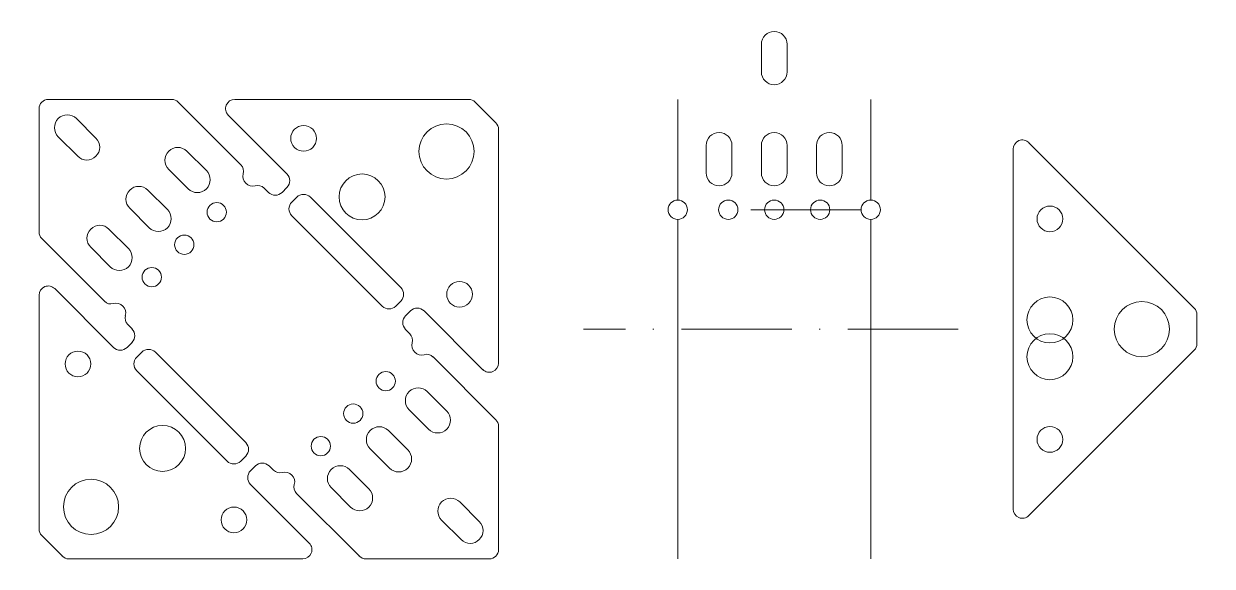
# Paper-space layout 'Layout1(2)' of a CAD drawing. Extents: x -2 to 128, y -1 to 58.
# The model-space entities are those that its viewports show. They can reach past a viewport. Long polylines and large blocks are cut down to what shows.
import ezdxf

# ---------------------------------------------------------------- set-up
doc = ezdxf.new("R2010")
doc.units = 0
doc.linetypes.add('ACAD_ISO03W100', pattern=[30, 12, -18])
doc.linetypes.add('ACAD_ISO10W100', pattern=[18, 12, -3, 0, -3])
doc.layers.add('New Layer 1', color=7, linetype='Continuous', lineweight=13)

msp = doc.modelspace()

# ---------------------------------------------------------------- linework, layer by layer
at = {"layer": 'New Layer 1'}
for p, q in [((78.6, 56), (78.6, 53)), ((81.4, 53), (81.4, 56)), ((14.44, 50), (1, 50)), ((15.14, 49.71), (21.97, 42.88)), ((21.3, 50), (46.76, 50)), ((47.46, 49.71), (49.71, 47.46)), ((69.5, 50), (69.5, 39.05)), ((90.5, 50), (90.5, 39.05)), ((0, 49), (0, 35.56)), ((6.19, 45.79), (4.07, 47.91)), ((20.59, 48.29), (26.98, 41.9)), ((50, 46.76), (50, 21.3)), ((2.09, 45.93), (4.21, 43.81)), ((107.71, 45.29), (125.71, 27.29)), ((18.21, 42.25), (16.09, 44.37)), ((72.6, 45), (72.6, 42)), ((75.4, 42), (75.4, 45)), ((78.6, 45), (78.6, 42)), ((81.4, 42), (81.4, 45)), ((84.6, 45), (84.6, 42)), ((87.4, 42), (87.4, 45)), ((106, 44.59), (106, 5.41)), ((14.11, 42.39), (16.23, 40.27)), ((13.97, 38.01), (11.85, 40.13)), ((24.5, 40.35), (24.96, 39.88)), ((26.45, 39.88), (26.98, 40.42)), ((28.04, 39.36), (27.51, 38.82)), ((29.53, 39.36), (39.36, 29.53)), ((9.87, 38.15), (11.99, 36.03)), ((27.51, 37.34), (37.34, 27.51)), ((69.5, 36.95), (69.5, 0)), ((90.5, 36.95), (90.5, 0)), ((9.73, 33.77), (7.61, 35.89)), ((0.29, 34.86), (7.12, 28.03)), ((5.63, 33.91), (7.75, 31.79)), ((0, 3.24), (0, 28.7)), ((8.1, 23.02), (1.71, 29.41)), ((39.36, 28.04), (38.82, 27.51)), ((40.42, 26.98), (39.88, 26.45)), ((41.9, 26.98), (48.29, 20.59)), ((126, 26.59), (126, 23.41)), ((9.65, 25.5), (10.12, 25.04)), ((39.88, 24.96), (40.35, 24.5)), ((9.58, 23.02), (10.12, 23.55)), ((11.18, 22.49), (10.64, 21.96)), ((12.66, 22.49), (22.49, 12.66)), ((125.71, 22.71), (107.71, 4.71)), ((49.71, 15.14), (42.88, 21.97)), ((20.47, 10.64), (10.64, 20.47)), ((44.37, 16.09), (42.25, 18.21)), ((40.27, 16.23), (42.39, 14.11)), ((50, 1), (50, 14.44)), ((40.13, 11.85), (38.01, 13.97)), ((36.03, 11.99), (38.15, 9.87)), ((22.49, 11.18), (21.96, 10.64)), ((23.55, 10.12), (23.02, 9.58)), ((25.04, 10.12), (25.5, 9.65)), ((35.89, 7.61), (33.77, 9.73)), ((29.41, 1.71), (23.02, 8.1)), ((34.86, 0.29), (28.03, 7.12)), ((31.79, 7.75), (33.91, 5.63)), ((47.91, 4.07), (45.79, 6.19)), ((43.81, 4.21), (45.93, 2.09)), ((2.54, 0.29), (0.29, 2.54)), ((28.7, 0), (3.24, 0)), ((35.56, 0), (49, 0))]:
    msp.add_line(p, q, dxfattribs=at)
at = {"layer": 'New Layer 1', "linetype": 'ACAD_ISO03W100'}
msp.add_line((89.45, 38), (70.55, 38), dxfattribs=at)
at = {"layer": 'New Layer 1', "linetype": 'ACAD_ISO10W100'}
msp.add_line((100, 25), (59.23, 25), dxfattribs=at)
at = {"layer": 'New Layer 1'}
for centre, radius in [((28.79, 45.76), 1.4), ((44.34, 44.34), 3), ((35.15, 39.39), 2.5), ((69.5, 38), 1.05), ((75, 38), 1.05), ((80, 38), 1.05), ((85, 38), 1.05), ((90.5, 38), 1.05), ((19.34, 37.73), 1.05), ((110, 37), 1.4), ((15.81, 34.19), 1.05), ((12.27, 30.66), 1.05), ((45.76, 28.79), 1.4), ((110, 26), 2.5), ((120, 25), 3), ((110, 22), 2.5), ((4.24, 21.21), 1.4), ((37.73, 19.34), 1.05), ((34.19, 15.81), 1.05), ((13.44, 12.02), 2.5), ((110, 13), 1.4), ((30.66, 12.27), 1.05), ((5.66, 5.66), 3), ((21.21, 4.24), 1.4)]:
    msp.add_circle(centre, radius, dxfattribs=at)
for centre, radius, start, end in [((80, 56), 1.4, 0, 180), ((80, 53), 1.4, 180, 0), ((1, 49), 1, 90, 180), ((14.44, 49), 1, 45, 90), ((21.3, 49), 1, 90, 225), ((46.76, 49), 1, 45, 90), ((3.08, 46.92), 1.4, 45, 225), ((49, 46.76), 1, 0, 45), ((5.2, 44.8), 1.4, 225, 45), ((74, 45), 1.4, 0, 180), ((80, 45), 1.4, 0, 180), ((86, 45), 1.4, 0, 180), ((107, 44.59), 1, 45, 180), ((15.1, 43.38), 1.4, 45, 225), ((21.26, 42.18), 1, 344.1964, 45), ((17.22, 41.26), 1.4, 225, 45), ((23.23, 41.62), 1.05, 164.1964, 285.8036), ((26.24, 41.16), 1.05, 315, 45), ((74, 42), 1.4, 180, 0), ((80, 42), 1.4, 180, 0), ((86, 42), 1.4, 180, 0), ((10.86, 39.14), 1.4, 45, 225), ((23.79, 39.64), 1, 45, 105.8036), ((25.71, 40.63), 1.05, 225, 315), ((28.25, 38.08), 1.05, 135, 225), ((28.79, 38.62), 1.05, 45, 135), ((12.98, 37.02), 1.4, 225, 45), ((6.62, 34.9), 1.4, 45, 225), ((1, 35.56), 1, 180, 225), ((8.74, 32.78), 1.4, 225, 45), ((1, 28.7), 1, 45, 180), ((38.62, 28.79), 1.05, 315, 45), ((7.82, 28.74), 1, 225, 285.8036), ((8.38, 26.77), 1.05, 344.1964, 105.8036), ((38.08, 28.25), 1.05, 225, 315), ((41.16, 26.24), 1.05, 45, 135), ((125, 26.59), 1, 0, 45), ((10.36, 26.21), 1, 164.1964, 225), ((40.63, 25.71), 1.05, 135, 225), ((9.37, 24.29), 1.05, 315, 45), ((39.64, 23.79), 1, 344.1964, 45), ((41.62, 23.23), 1.05, 164.1964, 285.8036), ((125, 23.41), 1, 315, 0), ((8.84, 23.76), 1.05, 225, 315), ((11.92, 21.75), 1.05, 45, 135), ((42.18, 21.26), 1, 45, 105.8036), ((11.38, 21.21), 1.05, 135, 225), ((49, 21.3), 1, 225, 0), ((41.26, 17.22), 1.4, 45, 225), ((43.38, 15.1), 1.4, 225, 45), ((37.02, 12.98), 1.4, 45, 225), ((49, 14.44), 1, 0, 45), ((21.75, 11.92), 1.05, 315, 45), ((39.14, 10.86), 1.4, 225, 45), ((21.21, 11.38), 1.05, 225, 315), ((24.29, 9.37), 1.05, 45, 135), ((23.76, 8.84), 1.05, 135, 225), ((26.21, 10.36), 1, 225, 285.8036), ((26.77, 8.38), 1.05, 344.1964, 105.8036), ((32.78, 8.74), 1.4, 45, 225), ((28.74, 7.82), 1, 164.1964, 225), ((34.9, 6.62), 1.4, 225, 45), ((44.8, 5.2), 1.4, 45, 225), ((107, 5.41), 1, 180, 315), ((46.92, 3.08), 1.4, 225, 45), ((1, 3.24), 1, 180, 225), ((28.7, 1), 1, 270, 45), ((3.24, 1), 1, 225, 270), ((35.56, 1), 1, 225, 270), ((49, 1), 1, 270, 0)]:
    msp.add_arc(centre, radius, start, end, dxfattribs=at)

psp = doc.layouts.new('Layout1(2)')

# ---------------------------------------------------------------- viewports
at = {"layer": 'New Layer 1'}
vp = psp.add_viewport(center=(63, 28.72), size=(129.32, 59.0377), view_center_point=(63, 28.72), view_height=59.0377, dxfattribs=at)
vp.dxf.flags = 0x10000  # cut along an outline
vp.dxf.clipping_boundary_handle = psp.add_lwpolyline([(-1.66, -0.8), (127.66, -0.8), (127.66, 58.24), (-1.66, 58.24)], format="xyb", close=True, dxfattribs={"invisible": 1}).dxf.handle

doc.saveas('drawing.dxf')
